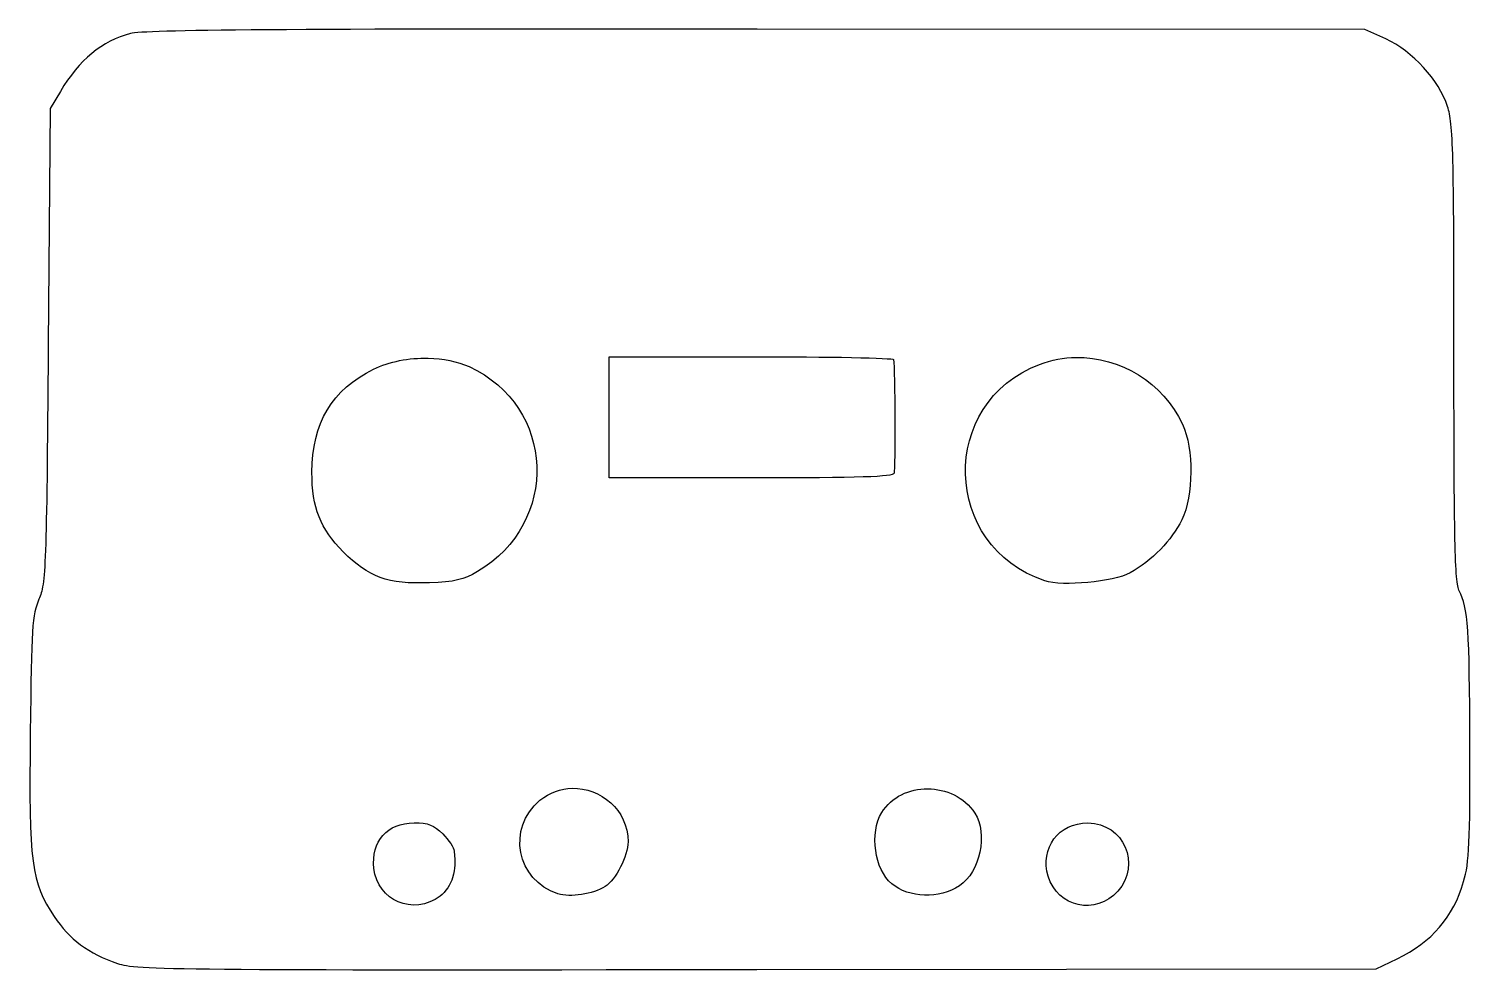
# Model space of a CAD drawing. Extents: x 61.2 to 157.8, y 165.2 to 228.3.
import ezdxf

# ---------------------------------------------------------------- set-up
doc = ezdxf.new("R2010")
doc.units = 0
doc.layers.add('Layer_1', color=7, linetype='CONTINUOUS')

msp = doc.modelspace()

# ---------------------------------------------------------------- linework, layer by layer
at = {"layer": 'Layer_1', "color": 7}
for points in [[(152.171245, 227.619635), (150.770607, 228.259046), (110.023673, 228.279439), (110.023673, 228.279439)], [(63.30983, 224.105638), (62.632387, 222.962968), (62.496787, 207.087968)], [(87.964589, 206.228074), (87.964589, 206.228074)], [(100.097387, 206.325638), (109.622387, 206.325638)], [(109.595378, 198.197968), (100.097387, 198.197968), (100.097387, 202.262078), (100.097387, 206.325638), (100.097387, 206.325638)], [(131.405864, 206.274375), (131.405864, 206.274375)], [(97.612508, 177.404475), (97.612508, 177.404475)], [(121.456981, 177.366993), (121.456981, 177.366993)], [(87.016497, 175.083858), (87.016497, 175.083858)], [(132.199064, 175.078346), (132.199064, 175.078346)], [(110.003827, 165.257343), (151.532387, 165.304748), (152.929717, 165.97668)]]:
    msp.add_lwpolyline(points, dxfattribs=at)
for points in [[(110.023673, 228.279439), (77.605709, 228.295836), (69.01563, 228.233256), (68.000674, 227.973516)], [(68.000674, 227.973516), (66.107753, 227.489076), (64.555587, 226.208882), (63.30983, 224.105638)], [(156.311975, 223.084786), (155.736891, 224.865451), (153.972585, 226.797767), (152.171245, 227.619635)], [(156.739717, 206.537855), (156.739717, 220.110255), (156.693004, 221.90503), (156.311975, 223.084786)], [(62.496787, 207.087968), (62.368602, 192.09294), (62.333897, 191.149389), (61.867299, 190.069748)], [(84.303416, 205.489995), (85.35523, 206.006521), (86.683977, 206.255494), (87.964589, 206.228074)], [(87.964589, 206.228074), (88.960635, 206.206738), (89.927534, 206.018244), (90.712397, 205.658668)], [(109.622387, 206.325638), (114.861137, 206.325638), (119.159452, 206.240243), (119.173845, 206.135468)], [(119.173845, 206.135468), (119.266555, 205.46035), (119.292215, 198.773332), (119.203061, 198.515468)], [(128.956813, 205.812456), (129.754147, 206.113463), (130.581973, 206.262587), (131.405864, 206.274375)], [(131.405864, 206.274375), (134.34837, 206.316477), (137.243021, 204.605454), (138.538591, 201.791893)], [(157.090291, 190.628681), (156.803186, 191.18973), (156.739717, 194.085183), (156.739717, 206.537855)], [(80.169853, 198.578858), (80.163786, 201.842603), (81.531175, 204.128614), (84.303416, 205.489995)], [(90.712397, 205.658668), (96.502945, 203.005708), (96.820208, 195.176093), (91.269123, 191.922935)], [(129.305733, 191.306674), (122.395776, 193.586539), (122.16347, 203.247824), (128.956813, 205.812456)], [(138.538591, 201.791893), (139.305022, 200.127465), (139.282212, 197.018844), (138.491736, 195.385118)], [(82.269432, 193.247505), (80.738489, 194.783596), (80.174369, 196.216), (80.169853, 198.578858)], [(119.203061, 198.515468), (119.117886, 198.269085), (116.965781, 198.197968), (109.595378, 198.197968)], [(138.491736, 195.385118), (137.840847, 194.039886), (136.474166, 192.643166), (135.022387, 191.839149)], [(88.056091, 191.172178), (85.259043, 191.073886), (83.977751, 191.533443), (82.269432, 193.247505)], [(91.269123, 191.922935), (90.317978, 191.365529), (89.744344, 191.231507), (88.056091, 191.172178)], [(135.022387, 191.839149), (133.916132, 191.226489), (130.510455, 190.909181), (129.305733, 191.306674)], [(157.806319, 180.280715), (157.781456, 188.131014), (157.689307, 189.457995), (157.090291, 190.628681)], [(61.867299, 190.069748), (61.420739, 189.036459), (61.365105, 188.177956), (61.287973, 181.123524)], [(61.287973, 181.123524), (61.19151, 172.299781), (61.341559, 171.148901), (62.895869, 168.800556)], [(157.389048, 171.147078), (157.766803, 172.452559), (157.826922, 173.761743), (157.806319, 180.280715)], [(95.46277, 176.594187), (96.115494, 177.132218), (96.867751, 177.385606), (97.612508, 177.404475)], [(97.612508, 177.404475), (99.515758, 177.452699), (101.367387, 175.97154), (101.367387, 173.81)], [(118.375134, 175.770121), (119.028393, 176.841524), (120.236257, 177.372714), (121.456981, 177.366993)], [(121.456981, 177.366993), (122.677676, 177.361264), (123.911442, 176.818684), (124.617647, 175.740908)], [(96.668827, 170.331281), (93.891619, 171.220222), (93.213685, 174.7403), (95.46277, 176.594187)], [(84.330977, 172.035638), (84.133789, 173.845676), (85.224442, 175.083858), (87.016497, 175.083858)], [(87.016497, 175.083858), (87.984322, 175.083858), (88.333433, 174.949272), (88.94134, 174.341371)], [(119.041553, 171.002659), (117.896042, 171.953336), (117.551299, 174.41901), (118.375134, 175.770121)], [(124.617647, 175.740908), (125.51215, 174.37572), (124.963465, 171.767832), (123.592937, 170.869817)], [(129.538897, 171.502613), (128.972448, 173.393231), (130.233951, 175.088958), (132.199064, 175.078346)], [(132.199064, 175.078346), (134.593293, 175.06542), (135.802074, 172.29596), (134.197217, 170.499951)], [(88.94134, 174.341371), (89.349687, 173.933018), (89.697749, 173.418448), (89.715247, 173.198151)], [(89.715247, 173.198151), (89.786028, 172.305118), (89.774262, 172.132161), (89.592878, 171.400638)], [(101.367387, 173.81), (101.367387, 172.873685), (100.539403, 171.259273), (99.832803, 170.818004)], [(88.774874, 170.177492), (86.961907, 168.847385), (84.569314, 169.847606), (84.330977, 172.035638)], [(89.592878, 171.400638), (89.488964, 170.981538), (89.120907, 170.431371), (88.774874, 170.177492)], [(134.197217, 170.499951), (132.736153, 168.864866), (130.163229, 169.418752), (129.538897, 171.502613)], [(152.929717, 165.97668), (155.250317, 167.092885), (156.703756, 168.778666), (157.389048, 171.147078)], [(99.832803, 170.818004), (99.014161, 170.30675), (97.481796, 170.071058), (96.668827, 170.331281)], [(123.592937, 170.869817), (122.230199, 169.976917), (120.206172, 170.036102), (119.041553, 171.002659)], [(62.895869, 168.800556), (63.890505, 167.297827), (65.203824, 166.328681), (67.146842, 165.664141)], [(67.146842, 165.664141), (68.402784, 165.234585), (70.713696, 165.212642), (110.003827, 165.257343)]]:
    msp.add_open_spline(points, degree=3, dxfattribs=at)

doc.saveas('drawing.dxf')
